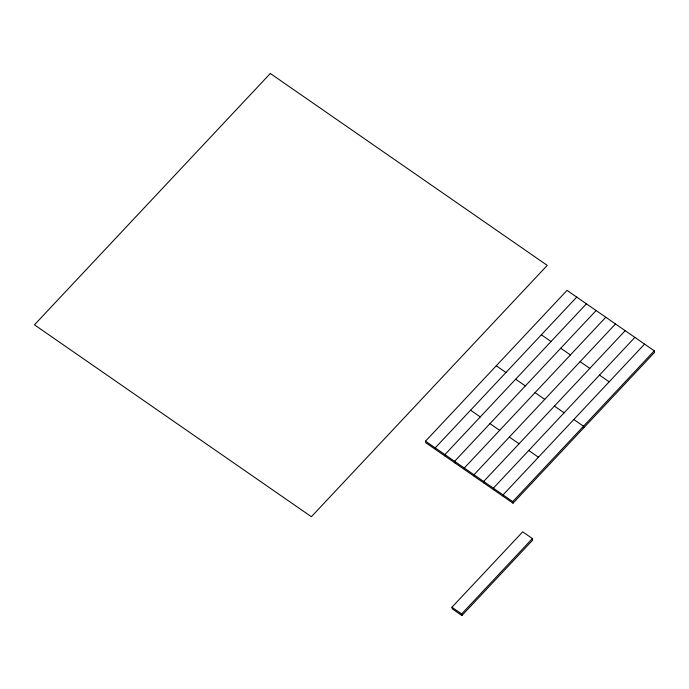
<?xml version="1.0" encoding="UTF-8"?>
<svg xmlns="http://www.w3.org/2000/svg" width="689" height="689" viewBox="0 0 689 689"><rect width="100%" height="100%" fill="white"/><g stroke="black" fill="none" stroke-linecap="round" stroke-linejoin="round"><path stroke-width="1.03" d="M425.509 441.175L567.03 290.379L654.266 350.83L654.55 352.38L513.029 503.185L425.793 442.734L425.509 441.175L512.745 501.626L513.029 503.185M576.727 297.097L435.207 447.893L435.491 449.452M586.417 303.815L444.896 454.611L445.18 456.17M596.114 310.532L454.585 461.329L454.878 462.879M605.803 317.241L464.283 468.046L464.567 469.597M615.492 323.959L473.972 474.764L474.256 476.314M625.19 330.677L483.669 481.482L483.954 483.032M634.879 337.395L493.358 488.191L493.643 489.75M644.568 344.112L503.048 494.909L503.332 496.468M512.745 501.626L654.266 350.83M451.941 607.242L522.701 531.839L532.39 538.557L532.675 540.116L461.914 615.518L452.225 608.8L451.941 607.242L461.63 613.959L461.914 615.518M461.63 613.959L532.39 538.557M541.347 334.794L551.036 341.511M560.734 348.229L570.423 354.947M580.112 361.665L589.81 368.374M599.499 375.092L609.188 381.809M496.269 365.781L505.967 372.499M515.656 379.208L525.354 385.926M535.043 392.644L544.732 399.362M554.43 406.079L564.119 412.797M573.808 419.515L583.505 426.224L583.79 427.783M470.587 410.196L480.276 416.914M489.965 423.632L499.663 430.341M509.352 437.059L519.05 443.776M528.739 450.494L538.428 457.212M270.321 73.482L34.45 324.82L311.376 516.724L547.247 265.386L270.321 73.482"/></g></svg>
